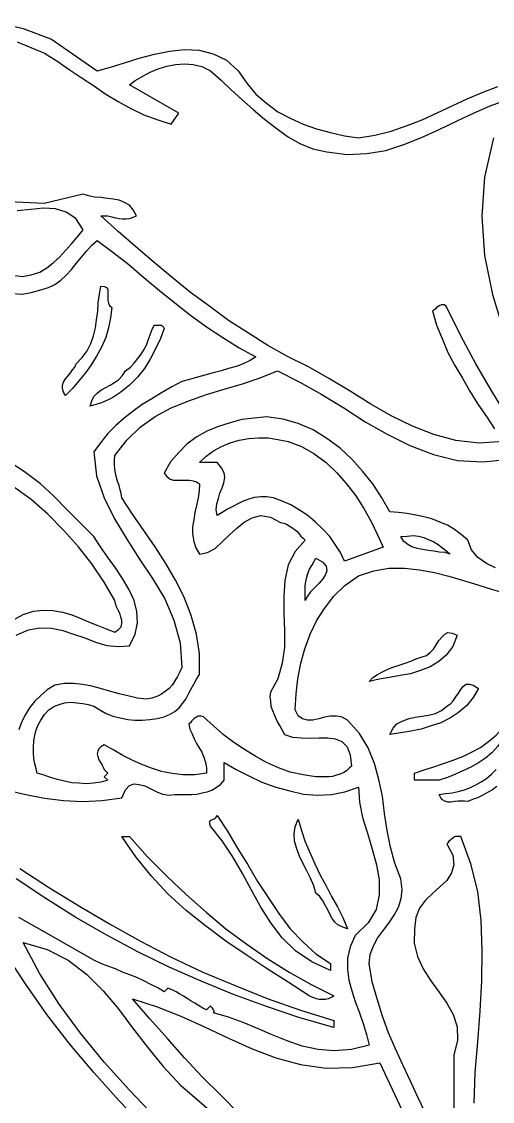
# Model space of a CAD drawing. Extents: x 0.03 to 6.91, y 0.03 to 9.06.
# Drawn here: x 2.549 to 3.427, y 7.006 to 9.019 of the extents above; entities that cross this region are included whole.
import ezdxf

# ---------------------------------------------------------------- set-up
doc = ezdxf.new("R2010")
doc.units = 0
doc.layers.add('1', color=7, linetype='Continuous')

msp = doc.modelspace()

# ---------------------------------------------------------------- linework, layer by layer
for points in [[(2.497, 9.019), (2.552, 9.006), (2.605, 8.986), (2.69, 8.927), (2.715, 8.934), (2.741, 8.942), (2.768, 8.951), (2.797, 8.958), (2.825, 8.964), (2.853, 8.967), (2.88, 8.966), (2.906, 8.959), (2.931, 8.947), (2.953, 8.927), (2.969, 8.904), (2.986, 8.884), (3.006, 8.867), (3.027, 8.851), (3.05, 8.839), (3.074, 8.828), (3.099, 8.819), (3.125, 8.812), (3.151, 8.806), (3.177, 8.802), (3.208, 8.807), (3.238, 8.815), (3.268, 8.825), (3.296, 8.836), (3.324, 8.849), (3.352, 8.862), (3.38, 8.875), (3.408, 8.887), (3.437, 8.898)], [(2.532, 8.546), (2.551, 8.544), (2.567, 8.547), (2.583, 8.552), (2.596, 8.56), (2.608, 8.569), (2.62, 8.58), (2.631, 8.592), (2.642, 8.605), (2.653, 8.618), (2.664, 8.631), (2.65, 8.652), (2.632, 8.664), (2.612, 8.67), (2.59, 8.671), (2.566, 8.669), (2.541, 8.666)], [(2.717, 8.486), (2.715, 8.467), (2.711, 8.448), (2.706, 8.43), (2.698, 8.412), (2.689, 8.395), (2.679, 8.379), (2.668, 8.364), (2.656, 8.349), (2.644, 8.335), (2.631, 8.322), (2.627, 8.328), (2.625, 8.335), (2.625, 8.341), (2.627, 8.347), (2.631, 8.353), (2.635, 8.358), (2.64, 8.364), (2.644, 8.37), (2.648, 8.375), (2.651, 8.381), (2.662, 8.393), (2.671, 8.405), (2.678, 8.419), (2.683, 8.433), (2.687, 8.448), (2.689, 8.463), (2.691, 8.479), (2.692, 8.495), (2.694, 8.511), (2.697, 8.526), (2.703, 8.525), (2.708, 8.523), (2.71, 8.519), (2.71, 8.515), (2.71, 8.51), (2.71, 8.504), (2.71, 8.499), (2.711, 8.494), (2.713, 8.49), (2.717, 8.486)], [(2.815, 8.447), (2.808, 8.428), (2.799, 8.409), (2.789, 8.39), (2.778, 8.372), (2.765, 8.356), (2.75, 8.341), (2.734, 8.328), (2.717, 8.317), (2.698, 8.308), (2.677, 8.302), (2.68, 8.312), (2.684, 8.32), (2.69, 8.326), (2.697, 8.332), (2.705, 8.336), (2.714, 8.341), (2.722, 8.346), (2.73, 8.351), (2.737, 8.359), (2.743, 8.368), (2.752, 8.375), (2.759, 8.382), (2.766, 8.391), (2.772, 8.399), (2.777, 8.407), (2.782, 8.416), (2.785, 8.425), (2.789, 8.435), (2.792, 8.444), (2.796, 8.453), (2.798, 8.453), (2.801, 8.453), (2.804, 8.453), (2.807, 8.453), (2.809, 8.453), (2.811, 8.452), (2.812, 8.451), (2.814, 8.449), (2.815, 8.447)], [(2.524, 7.898), (2.552, 7.914), (2.571, 7.92), (2.589, 7.922), (2.607, 7.921), (2.625, 7.918), (2.641, 7.914), (2.658, 7.907), (2.674, 7.9), (2.691, 7.893), (2.707, 7.887), (2.723, 7.881), (2.73, 7.886), (2.735, 7.891), (2.736, 7.897), (2.736, 7.903), (2.734, 7.909), (2.732, 7.916), (2.729, 7.922), (2.726, 7.928), (2.724, 7.934), (2.723, 7.94), (2.703, 7.974), (2.68, 8.008), (2.655, 8.04), (2.627, 8.071), (2.598, 8.101), (2.567, 8.128), (2.534, 8.152)], [(3.361, 7.875), (3.353, 7.854), (3.341, 7.838), (3.327, 7.826), (3.311, 7.816), (3.293, 7.809), (3.274, 7.803), (3.255, 7.8), (3.235, 7.796), (3.216, 7.793), (3.197, 7.789), (3.204, 7.796), (3.213, 7.802), (3.222, 7.807), (3.232, 7.812), (3.243, 7.816), (3.253, 7.819), (3.264, 7.823), (3.275, 7.827), (3.285, 7.831), (3.296, 7.835), (3.304, 7.837), (3.311, 7.843), (3.317, 7.849), (3.322, 7.857), (3.327, 7.865), (3.333, 7.872), (3.338, 7.877), (3.344, 7.88), (3.352, 7.879), (3.361, 7.875)], [(3.401, 7.776), (3.391, 7.759), (3.379, 7.744), (3.364, 7.731), (3.349, 7.721), (3.331, 7.712), (3.313, 7.706), (3.294, 7.7), (3.275, 7.696), (3.256, 7.693), (3.236, 7.69), (3.242, 7.702), (3.249, 7.71), (3.259, 7.715), (3.27, 7.719), (3.283, 7.722), (3.296, 7.724), (3.308, 7.726), (3.321, 7.729), (3.332, 7.735), (3.342, 7.743), (3.349, 7.747), (3.354, 7.753), (3.359, 7.76), (3.364, 7.767), (3.368, 7.774), (3.373, 7.78), (3.378, 7.784), (3.384, 7.784), (3.391, 7.782), (3.401, 7.776)], [(3.453, 7.697), (3.446, 7.682), (3.437, 7.668), (3.426, 7.656), (3.414, 7.646), (3.401, 7.637), (3.387, 7.629), (3.372, 7.622), (3.358, 7.616), (3.343, 7.61), (3.328, 7.605), (3.282, 7.605), (3.282, 7.618), (3.3, 7.624), (3.318, 7.63), (3.336, 7.636), (3.354, 7.642), (3.372, 7.649), (3.388, 7.657), (3.405, 7.666), (3.42, 7.677), (3.434, 7.689), (3.447, 7.703), (3.453, 7.697)], [(3.435, 7.593), (3.427, 7.587), (3.418, 7.582), (3.409, 7.577), (3.399, 7.572), (3.39, 7.569), (3.381, 7.565), (3.375, 7.566), (3.369, 7.566), (3.363, 7.566), (3.356, 7.565), (3.349, 7.564), (3.344, 7.564), (3.338, 7.566), (3.334, 7.568), (3.331, 7.572), (3.328, 7.578), (3.34, 7.58), (3.352, 7.581), (3.363, 7.584), (3.375, 7.587), (3.386, 7.591), (3.396, 7.596), (3.406, 7.602), (3.416, 7.608), (3.425, 7.616), (3.434, 7.625)], [(3.125, 7.263), (3.125, 7.25), (3.09, 7.266), (3.06, 7.287), (3.035, 7.311), (3.014, 7.339), (2.995, 7.368), (2.978, 7.4), (2.961, 7.431), (2.943, 7.462), (2.923, 7.492), (2.901, 7.519), (2.9, 7.523), (2.9, 7.526), (2.9, 7.528), (2.902, 7.53), (2.904, 7.531), (2.906, 7.532), (2.908, 7.533), (2.91, 7.534), (2.912, 7.536), (2.914, 7.539), (2.933, 7.51), (2.951, 7.479), (2.97, 7.448), (2.989, 7.416), (3.009, 7.386), (3.029, 7.356), (3.05, 7.328), (3.074, 7.303), (3.098, 7.281), (3.125, 7.263)], [(3.157, 7.328), (3.148, 7.331), (3.139, 7.335), (3.133, 7.34), (3.128, 7.347), (3.124, 7.355), (3.12, 7.363), (3.115, 7.372), (3.111, 7.38), (3.105, 7.388), (3.098, 7.394), (3.094, 7.408), (3.088, 7.422), (3.081, 7.436), (3.074, 7.449), (3.067, 7.463), (3.062, 7.477), (3.058, 7.491), (3.057, 7.505), (3.059, 7.518), (3.065, 7.532), (3.071, 7.511), (3.078, 7.49), (3.087, 7.469), (3.096, 7.449), (3.106, 7.428), (3.117, 7.408), (3.127, 7.388), (3.138, 7.369), (3.148, 7.349), (3.157, 7.328)], [(2.75, 7.5), (2.784, 7.462), (2.82, 7.426), (2.856, 7.392), (2.893, 7.359), (2.93, 7.328), (2.969, 7.299), (3.008, 7.272), (3.048, 7.247), (3.089, 7.224), (3.131, 7.203), (3.129, 7.201), (3.125, 7.199), (3.121, 7.197), (3.116, 7.196), (3.11, 7.196), (3.104, 7.196), (3.099, 7.197), (3.094, 7.199), (3.089, 7.201), (3.085, 7.203), (3.046, 7.228), (3.007, 7.253), (2.968, 7.279), (2.93, 7.305), (2.892, 7.333), (2.856, 7.362), (2.822, 7.393), (2.791, 7.426), (2.762, 7.462), (2.736, 7.5), (2.75, 7.5)], [(2.546, 7.44), (2.601, 7.404), (2.657, 7.37), (2.713, 7.337), (2.771, 7.305), (2.828, 7.275), (2.887, 7.247), (2.947, 7.222), (3.007, 7.198), (3.069, 7.176), (3.131, 7.157), (3.131, 7.144), (3.068, 7.162), (3.006, 7.183), (2.944, 7.205), (2.884, 7.23), (2.824, 7.256), (2.766, 7.285), (2.708, 7.316), (2.65, 7.349), (2.594, 7.384), (2.539, 7.421)], [(2.78, 6.956), (2.731, 7.007), (2.684, 7.06), (2.639, 7.113), (2.596, 7.168), (2.556, 7.225), (2.519, 7.282)]]:
    msp.add_lwpolyline(points)
at = {"layer": '1'}
for points in [[(2.541, 8.981), (2.592, 8.96), (2.615, 8.946), (2.638, 8.93), (2.66, 8.915), (2.683, 8.9), (2.706, 8.884), (2.729, 8.87), (2.753, 8.857), (2.777, 8.845), (2.803, 8.836), (2.828, 8.828), (2.842, 8.848), (2.75, 8.901), (2.761, 8.909), (2.775, 8.917), (2.789, 8.925), (2.804, 8.931), (2.82, 8.936), (2.836, 8.939), (2.853, 8.94), (2.869, 8.939), (2.885, 8.935), (2.901, 8.927), (2.921, 8.91), (2.94, 8.892), (2.96, 8.874), (2.981, 8.855), (3.002, 8.837), (3.023, 8.821), (3.045, 8.805), (3.068, 8.792), (3.092, 8.782), (3.118, 8.776), (3.156, 8.771), (3.193, 8.773), (3.228, 8.779), (3.262, 8.79), (3.295, 8.803), (3.328, 8.818), (3.361, 8.834), (3.393, 8.849), (3.426, 8.863), (3.46, 8.875)], [(3.429, 8.802), (3.412, 8.729), (3.407, 8.656), (3.412, 8.583), (3.427, 8.51), (3.449, 8.439)], [(3.447, 8.236), (3.402, 8.233), (3.359, 8.238), (3.318, 8.249), (3.278, 8.265), (3.238, 8.284), (3.2, 8.306), (3.162, 8.33), (3.123, 8.353), (3.085, 8.375), (3.046, 8.394), (3.008, 8.415), (2.972, 8.438), (2.935, 8.462), (2.9, 8.488), (2.864, 8.514), (2.83, 8.542), (2.796, 8.57), (2.762, 8.599), (2.729, 8.628), (2.697, 8.657), (2.704, 8.657), (2.71, 8.657), (2.717, 8.655), (2.724, 8.653), (2.731, 8.652), (2.737, 8.651), (2.744, 8.651), (2.75, 8.652), (2.756, 8.654), (2.763, 8.657), (2.757, 8.668), (2.75, 8.677), (2.741, 8.682), (2.731, 8.686), (2.72, 8.688), (2.709, 8.689), (2.697, 8.691), (2.685, 8.692), (2.674, 8.694), (2.664, 8.697), (2.591, 8.68), (2.525, 8.683)], [(2.532, 8.512), (2.55, 8.511), (2.567, 8.514), (2.585, 8.519), (2.599, 8.523), (2.611, 8.529), (2.622, 8.537), (2.632, 8.546), (2.642, 8.557), (2.651, 8.568), (2.661, 8.58), (2.67, 8.591), (2.68, 8.602), (2.69, 8.611), (2.719, 8.589), (2.749, 8.566), (2.777, 8.542), (2.806, 8.518), (2.835, 8.495), (2.864, 8.472), (2.894, 8.45), (2.924, 8.43), (2.955, 8.411), (2.986, 8.394)], [(3.457, 8.279), (3.426, 8.33), (3.396, 8.381), (3.368, 8.433), (3.342, 8.486), (3.34, 8.489), (3.337, 8.491), (3.334, 8.491), (3.332, 8.491), (3.329, 8.49), (3.326, 8.488), (3.323, 8.486), (3.32, 8.483), (3.318, 8.481), (3.315, 8.48), (3.323, 8.453), (3.333, 8.428), (3.344, 8.402), (3.357, 8.378), (3.371, 8.354), (3.385, 8.33), (3.4, 8.306), (3.416, 8.283), (3.431, 8.26)], [(2.986, 8.394), (2.975, 8.387), (2.962, 8.381), (2.949, 8.376), (2.935, 8.372), (2.921, 8.368), (2.906, 8.364), (2.891, 8.36), (2.877, 8.356), (2.862, 8.352), (2.848, 8.348), (2.829, 8.338), (2.81, 8.327), (2.792, 8.316), (2.774, 8.305), (2.757, 8.293), (2.74, 8.28), (2.725, 8.266), (2.71, 8.251), (2.696, 8.234), (2.684, 8.217), (2.689, 8.172), (2.703, 8.131), (2.722, 8.092), (2.745, 8.054), (2.769, 8.017), (2.793, 7.981), (2.816, 7.943), (2.833, 7.903), (2.845, 7.861), (2.848, 7.815), (2.844, 7.807), (2.84, 7.798), (2.835, 7.79), (2.83, 7.782), (2.824, 7.776), (2.817, 7.77), (2.81, 7.765), (2.801, 7.761), (2.792, 7.758), (2.782, 7.756), (2.765, 7.758), (2.747, 7.762), (2.731, 7.766), (2.713, 7.771), (2.696, 7.776), (2.68, 7.78), (2.663, 7.783), (2.646, 7.785), (2.629, 7.785), (2.611, 7.782), (2.597, 7.773), (2.585, 7.763), (2.574, 7.752), (2.564, 7.74), (2.556, 7.727), (2.549, 7.713), (2.544, 7.699)], [(3.433, 8.001), (3.416, 8.009), (3.4, 8.02), (3.388, 8.034), (3.381, 8.052), (3.369, 8.063), (3.356, 8.072), (3.343, 8.08), (3.329, 8.086), (3.314, 8.092), (3.299, 8.096), (3.284, 8.099), (3.268, 8.102), (3.252, 8.104), (3.236, 8.105), (3.221, 8.131), (3.204, 8.157), (3.185, 8.181), (3.165, 8.203), (3.143, 8.224), (3.118, 8.242), (3.093, 8.258), (3.065, 8.27), (3.037, 8.278), (3.006, 8.282), (2.983, 8.28), (2.96, 8.277), (2.938, 8.271), (2.916, 8.264), (2.896, 8.256), (2.876, 8.245), (2.858, 8.232), (2.842, 8.216), (2.827, 8.198), (2.815, 8.177), (2.82, 8.171), (2.826, 8.166), (2.832, 8.164), (2.839, 8.164), (2.847, 8.164), (2.854, 8.164), (2.862, 8.164), (2.869, 8.163), (2.875, 8.161), (2.881, 8.157), (2.88, 8.144), (2.878, 8.131), (2.875, 8.117), (2.872, 8.104), (2.87, 8.09), (2.868, 8.077), (2.868, 8.064), (2.87, 8.05), (2.874, 8.038), (2.881, 8.026), (2.896, 8.029), (2.91, 8.037), (2.923, 8.049), (2.937, 8.062), (2.95, 8.074), (2.964, 8.086), (2.979, 8.094), (2.995, 8.098), (3.013, 8.095), (3.032, 8.085), (3.038, 8.084), (3.043, 8.082), (3.048, 8.079), (3.053, 8.076), (3.057, 8.073), (3.062, 8.069), (3.066, 8.065), (3.07, 8.06), (3.074, 8.056), (3.078, 8.052), (3.059, 8.031), (3.046, 8.006), (3.04, 7.977), (3.038, 7.947), (3.038, 7.916), (3.039, 7.884), (3.039, 7.853), (3.035, 7.823), (3.027, 7.794), (3.013, 7.769), (3.012, 7.76), (3.013, 7.752), (3.014, 7.743), (3.017, 7.735), (3.02, 7.727), (3.023, 7.72), (3.027, 7.712), (3.031, 7.705), (3.035, 7.698), (3.039, 7.69), (3.054, 7.685), (3.071, 7.684), (3.087, 7.683), (3.104, 7.684), (3.12, 7.684), (3.134, 7.682), (3.146, 7.677), (3.156, 7.667), (3.162, 7.652), (3.164, 7.631), (3.16, 7.627), (3.155, 7.622), (3.15, 7.619), (3.143, 7.616), (3.136, 7.614), (3.129, 7.612), (3.122, 7.611), (3.114, 7.611), (3.106, 7.611), (3.098, 7.611), (3.074, 7.615), (3.05, 7.62), (3.028, 7.628), (3.006, 7.638), (2.986, 7.649), (2.965, 7.662), (2.945, 7.675), (2.925, 7.69), (2.907, 7.706), (2.888, 7.723), (2.884, 7.724), (2.881, 7.724), (2.878, 7.724), (2.875, 7.722), (2.873, 7.721), (2.87, 7.719), (2.868, 7.717), (2.866, 7.715), (2.864, 7.712), (2.861, 7.71), (2.863, 7.7), (2.867, 7.691), (2.871, 7.682), (2.875, 7.673), (2.88, 7.665), (2.885, 7.657), (2.889, 7.648), (2.892, 7.638), (2.894, 7.628), (2.894, 7.618), (2.872, 7.615), (2.85, 7.615), (2.83, 7.617), (2.81, 7.621), (2.791, 7.627), (2.773, 7.634), (2.755, 7.642), (2.738, 7.651), (2.721, 7.661), (2.703, 7.671), (2.697, 7.667), (2.693, 7.663), (2.691, 7.659), (2.69, 7.654), (2.691, 7.649), (2.693, 7.643), (2.696, 7.638), (2.699, 7.633), (2.701, 7.629), (2.703, 7.625), (2.71, 7.618), (2.703, 7.611), (2.71, 7.605), (2.697, 7.601), (2.683, 7.599), (2.67, 7.598), (2.656, 7.599), (2.643, 7.6), (2.629, 7.603), (2.616, 7.606), (2.603, 7.61), (2.591, 7.614), (2.578, 7.618), (2.576, 7.626), (2.574, 7.635), (2.572, 7.645), (2.571, 7.655), (2.571, 7.666), (2.572, 7.678), (2.574, 7.688), (2.576, 7.699), (2.58, 7.708), (2.585, 7.717), (2.592, 7.727), (2.6, 7.736), (2.609, 7.742), (2.619, 7.746), (2.629, 7.749), (2.641, 7.75), (2.652, 7.749), (2.663, 7.748), (2.673, 7.746), (2.684, 7.743), (2.695, 7.736), (2.707, 7.729), (2.719, 7.724), (2.733, 7.721), (2.747, 7.718), (2.76, 7.717), (2.774, 7.717), (2.788, 7.718), (2.802, 7.72), (2.815, 7.723), (2.826, 7.728), (2.835, 7.733), (2.843, 7.74), (2.849, 7.748), (2.855, 7.756), (2.86, 7.766), (2.865, 7.775), (2.87, 7.784), (2.875, 7.793), (2.881, 7.802), (2.881, 7.841), (2.875, 7.877), (2.865, 7.912), (2.852, 7.946), (2.836, 7.978), (2.818, 8.009), (2.798, 8.04), (2.777, 8.07), (2.756, 8.101), (2.736, 8.131), (2.735, 8.139), (2.733, 8.146), (2.731, 8.154), (2.728, 8.162), (2.726, 8.169), (2.724, 8.177), (2.723, 8.185), (2.722, 8.193), (2.722, 8.201), (2.723, 8.21), (2.745, 8.239), (2.77, 8.263), (2.798, 8.283), (2.828, 8.299), (2.861, 8.312), (2.894, 8.324), (2.927, 8.334), (2.961, 8.344), (2.994, 8.355), (3.026, 8.368), (3.068, 8.347), (3.109, 8.324), (3.15, 8.299), (3.19, 8.273), (3.231, 8.25), (3.273, 8.229), (3.317, 8.212), (3.362, 8.201), (3.409, 8.198), (3.46, 8.203)], [(3.223, 8.039), (3.151, 8.013), (3.144, 8.029), (3.134, 8.044), (3.124, 8.059), (3.111, 8.073), (3.097, 8.086), (3.083, 8.098), (3.067, 8.108), (3.051, 8.118), (3.035, 8.125), (3.019, 8.131), (3.006, 8.133), (2.995, 8.133), (2.983, 8.132), (2.973, 8.129), (2.962, 8.125), (2.952, 8.12), (2.943, 8.115), (2.933, 8.11), (2.923, 8.104), (2.914, 8.098), (2.912, 8.109), (2.913, 8.12), (2.916, 8.13), (2.919, 8.14), (2.923, 8.15), (2.926, 8.159), (2.928, 8.169), (2.927, 8.178), (2.922, 8.187), (2.914, 8.197), (2.881, 8.197), (2.893, 8.209), (2.907, 8.219), (2.922, 8.227), (2.938, 8.234), (2.955, 8.239), (2.973, 8.242), (2.991, 8.243), (3.009, 8.243), (3.027, 8.24), (3.046, 8.236), (3.071, 8.227), (3.094, 8.214), (3.117, 8.197), (3.137, 8.178), (3.155, 8.157), (3.172, 8.135), (3.187, 8.111), (3.201, 8.087), (3.213, 8.062), (3.223, 8.039)], [(2.539, 7.875), (2.562, 7.885), (2.583, 7.889), (2.605, 7.888), (2.626, 7.884), (2.646, 7.877), (2.667, 7.87), (2.687, 7.862), (2.708, 7.856), (2.729, 7.854), (2.75, 7.855), (2.761, 7.877), (2.765, 7.898), (2.764, 7.919), (2.759, 7.94), (2.749, 7.961), (2.737, 7.981), (2.724, 8.001), (2.709, 8.021), (2.696, 8.04), (2.684, 8.059), (2.659, 8.084), (2.634, 8.109), (2.609, 8.134), (2.584, 8.157), (2.557, 8.178), (2.53, 8.196)], [(3.348, 8.026), (3.339, 8.029), (3.328, 8.03), (3.318, 8.032), (3.307, 8.033), (3.297, 8.035), (3.287, 8.037), (3.277, 8.04), (3.269, 8.044), (3.262, 8.05), (3.256, 8.059), (3.268, 8.06), (3.279, 8.061), (3.289, 8.06), (3.299, 8.057), (3.309, 8.053), (3.318, 8.049), (3.326, 8.044), (3.334, 8.038), (3.342, 8.032), (3.348, 8.026)], [(3.078, 7.94), (3.078, 7.949), (3.078, 7.958), (3.078, 7.967), (3.079, 7.975), (3.081, 7.983), (3.083, 7.99), (3.086, 7.998), (3.09, 8.005), (3.094, 8.012), (3.098, 8.019), (3.111, 8.011), (3.117, 8.004), (3.118, 7.995), (3.116, 7.988), (3.111, 7.98), (3.104, 7.972), (3.096, 7.964), (3.088, 7.956), (3.082, 7.948), (3.078, 7.94)], [(3.302, 6.984), (3.288, 7.014), (3.274, 7.044), (3.26, 7.074), (3.246, 7.104), (3.233, 7.134), (3.222, 7.165), (3.212, 7.197), (3.203, 7.229), (3.197, 7.263), (3.199, 7.28), (3.205, 7.296), (3.213, 7.31), (3.224, 7.325), (3.234, 7.338), (3.244, 7.353), (3.252, 7.368), (3.257, 7.384), (3.259, 7.401), (3.256, 7.421), (3.245, 7.45), (3.237, 7.48), (3.231, 7.511), (3.226, 7.543), (3.222, 7.575), (3.215, 7.606), (3.207, 7.636), (3.195, 7.665), (3.179, 7.692), (3.157, 7.717), (3.147, 7.722), (3.136, 7.724), (3.125, 7.724), (3.114, 7.722), (3.103, 7.719), (3.092, 7.717), (3.082, 7.717), (3.073, 7.719), (3.065, 7.725), (3.059, 7.736), (3.061, 7.766), (3.064, 7.794), (3.07, 7.823), (3.077, 7.85), (3.087, 7.877), (3.099, 7.902), (3.114, 7.925), (3.131, 7.948), (3.152, 7.968), (3.177, 7.986), (3.206, 7.995), (3.234, 8), (3.263, 8), (3.291, 7.997), (3.319, 7.992), (3.346, 7.985), (3.373, 7.977), (3.4, 7.969), (3.427, 7.96), (3.453, 7.953)], [(2.522, 7.586), (2.557, 7.578), (2.592, 7.571), (2.627, 7.567), (2.663, 7.565), (2.699, 7.567), (2.736, 7.572), (2.743, 7.587), (2.75, 7.595), (2.759, 7.598), (2.768, 7.597), (2.779, 7.594), (2.79, 7.589), (2.801, 7.583), (2.812, 7.579), (2.824, 7.577), (2.835, 7.578), (2.845, 7.578), (2.856, 7.578), (2.866, 7.578), (2.876, 7.579), (2.886, 7.581), (2.895, 7.583), (2.904, 7.586), (2.912, 7.591), (2.92, 7.597), (2.927, 7.605), (2.927, 7.638), (2.949, 7.625), (2.973, 7.613), (2.997, 7.601), (3.023, 7.592), (3.049, 7.585), (3.075, 7.579), (3.101, 7.577), (3.127, 7.578), (3.152, 7.583), (3.177, 7.592)], [(3.177, 7.592), (3.179, 7.564), (3.185, 7.535), (3.194, 7.506), (3.203, 7.476), (3.211, 7.447), (3.216, 7.419), (3.216, 7.391), (3.21, 7.364), (3.195, 7.339), (3.171, 7.315), (3.162, 7.294), (3.157, 7.273), (3.157, 7.252), (3.159, 7.232), (3.165, 7.212), (3.171, 7.192), (3.179, 7.171), (3.186, 7.151), (3.192, 7.131), (3.197, 7.111), (3.164, 7.103), (3.132, 7.1), (3.102, 7.103), (3.072, 7.109), (3.044, 7.119), (3.016, 7.13), (2.989, 7.142), (2.962, 7.153), (2.935, 7.163), (2.907, 7.171), (2.908, 7.173), (2.908, 7.175), (2.907, 7.176), (2.906, 7.178), (2.905, 7.18), (2.904, 7.181), (2.902, 7.182), (2.901, 7.184), (2.894, 7.177), (2.887, 7.18), (2.879, 7.185), (2.872, 7.189), (2.865, 7.193), (2.858, 7.198), (2.851, 7.202), (2.844, 7.206), (2.837, 7.21), (2.83, 7.214), (2.822, 7.217), (2.815, 7.21), (2.803, 7.218), (2.79, 7.224), (2.777, 7.231), (2.764, 7.237), (2.751, 7.242), (2.737, 7.247), (2.724, 7.253), (2.71, 7.258), (2.697, 7.263), (2.684, 7.269), (2.637, 7.296), (2.591, 7.322), (2.544, 7.349)], [(3.393, 7.003), (3.395, 7.06), (3.4, 7.117), (3.404, 7.174), (3.407, 7.231), (3.408, 7.287), (3.406, 7.343), (3.4, 7.397), (3.387, 7.449), (3.368, 7.5), (3.364, 7.5), (3.361, 7.5), (3.358, 7.5), (3.356, 7.499), (3.353, 7.497), (3.351, 7.495), (3.349, 7.493), (3.346, 7.491), (3.344, 7.488), (3.342, 7.486), (3.353, 7.465), (3.355, 7.447), (3.351, 7.432), (3.342, 7.418), (3.329, 7.406), (3.316, 7.394), (3.302, 7.381), (3.291, 7.366), (3.284, 7.349), (3.282, 7.328), (3.281, 7.301), (3.287, 7.276), (3.298, 7.253), (3.312, 7.231), (3.327, 7.21), (3.342, 7.189), (3.354, 7.168), (3.361, 7.145), (3.362, 7.12), (3.355, 7.092), (3.355, 7.081), (3.355, 7.07), (3.355, 7.058), (3.355, 7.045), (3.355, 7.032), (3.355, 7.019), (3.355, 7.006), (3.355, 6.993)], [(2.799, 6.976), (2.75, 7.027), (2.703, 7.079), (2.659, 7.133), (2.619, 7.187), (2.583, 7.244), (2.552, 7.302), (2.597, 7.289), (2.636, 7.269), (2.67, 7.243), (2.701, 7.212), (2.729, 7.179), (2.756, 7.143), (2.784, 7.107), (2.813, 7.071), (2.845, 7.037), (2.881, 7.006)], [(2.955, 6.983), (2.921, 7.017), (2.886, 7.052), (2.853, 7.087), (2.821, 7.123), (2.788, 7.16), (2.756, 7.197), (2.802, 7.182), (2.846, 7.165), (2.89, 7.145), (2.935, 7.124), (2.979, 7.104), (3.023, 7.087), (3.069, 7.075), (3.117, 7.068), (3.166, 7.069), (3.217, 7.078)], [(3.217, 7.078), (3.263, 6.98)], [(2.881, 7.006), (3.085, 6.828)]]:
    msp.add_lwpolyline(points, dxfattribs=at)

doc.saveas('drawing.dxf')
